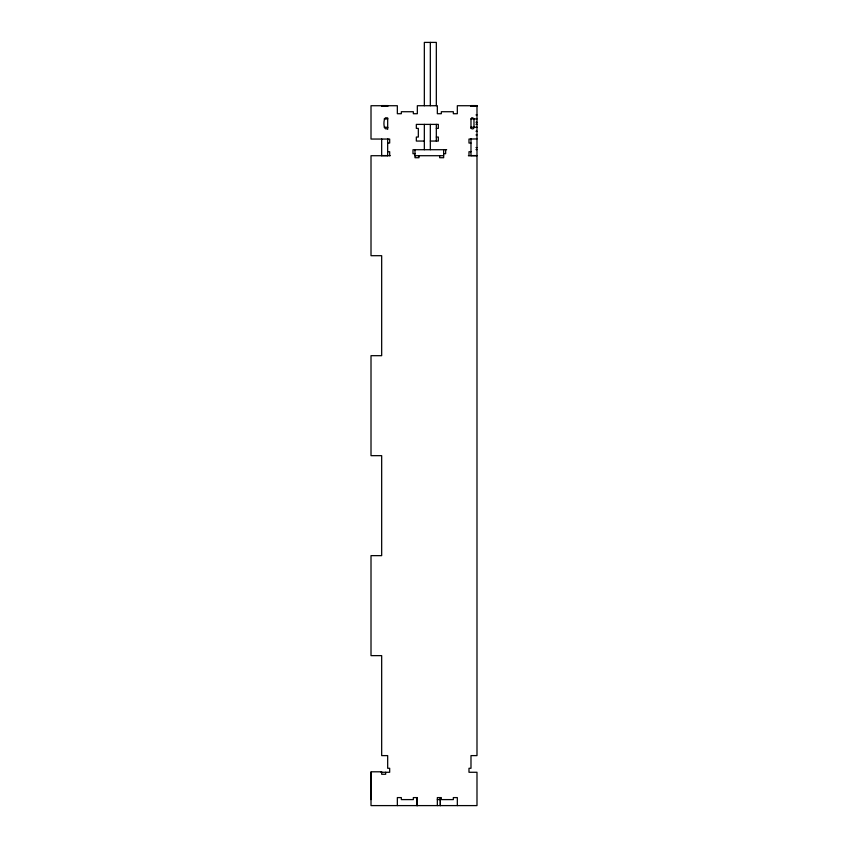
<?xml version="1.0" encoding="UTF-8"?>
<svg xmlns="http://www.w3.org/2000/svg" width="848" height="848" viewBox="0 0 848 848"><rect width="100%" height="100%" fill="white"/><g stroke="black" fill="none" stroke-linecap="round" stroke-linejoin="round"><path stroke-width="1.27" d="M371.011 799.6L371.011 772.274M417.004 797.597L417.004 805.6L417.004 799.6M476.989 105.724L457.326 105.724L457.326 113.717L453.33 113.717L453.33 111.724L441.331 111.724L441.331 113.717L437.335 113.717L437.335 105.724L417.333 105.724L417.333 113.717L413.336 113.717L413.336 111.724L401.337 111.724L401.337 113.717L397.341 113.717L397.341 105.724L371.011 105.724L371.011 139.051L389.677 139.051L389.677 143.047L387.674 143.047M381.674 106.17L387.674 106.17M470.99 106.17L476.989 106.17M475.993 114.936L476.989 114.936M384.176 118.932L387.674 118.932M470.99 118.932L476.989 118.932M475.993 122.26L476.989 122.26M475.993 124.264L476.989 124.264M384.176 127.264L387.674 127.264M470.99 127.264L476.989 127.264M436.328 128.387L438.331 128.387L438.331 124.391L416.336 124.391L416.336 128.387L418.329 128.387L418.329 137.047L416.336 137.047L416.336 141.054L424.329 141.054M475.993 131.26L476.989 131.26M475.993 134.927L476.989 134.927M436.328 137.047L438.331 137.047L438.331 141.054L430.328 141.054M476.989 138.924L468.986 139.051L468.986 143.047L470.99 143.047M475.993 147.594L476.989 147.594M475.993 149.587L476.989 149.587M446.652 149.714L412.987 149.714L412.987 153.711L414.99 153.711M387.674 151.718L389.677 151.718L389.677 155.714M470.99 151.718L468.986 151.718L468.986 155.714M443.652 153.711L445.645 153.711L445.645 149.714M381.674 155.587L387.674 155.587M470.99 155.587L476.989 155.587M390.25 155.714L371.011 155.714L371.011 255.693L381.674 255.693L381.674 355.683L371.011 355.683L371.011 455.662L381.674 455.662L381.674 555.641L371.011 555.641L371.011 655.631L381.674 655.631L381.674 755.61L387.674 755.61L387.674 768.277L389.677 768.277L389.677 772.274L380.964 772.274M414.99 155.714L443.652 155.714M468.382 155.714L476.989 155.714M437.335 799.6L440.335 799.6M387.674 118.805C383.805 114.056 383.19 125.684 384.674 127.38A1.495 1.495 0 0 0 386.169 128.885A1.495 1.495 0 0 0 387.674 127.38M470.99 106.403L470.99 105.597L476.989 105.597L476.989 755.61L470.99 755.61L470.99 768.277L468.986 768.277L468.986 772.274L476.989 772.274L476.989 805.6L371.011 805.6L371.011 771.797L381.674 771.797L381.674 774.277L385.67 774.277L385.67 772.274M470.99 128.26L470.99 118.805L471.944 117.639L473.968 118.561L473.99 127.38A1.495 1.495 0 0 1 472.495 128.885A1.495 1.495 0 0 1 470.99 127.38M470.99 138.574L470.979 155.714M457.326 805.6L457.326 797.597L453.33 797.597L453.33 799.6L441.331 799.6L441.331 797.597L437.335 797.597L437.335 805.6M443.652 149.714L443.652 157.717L439.646 157.717L439.646 155.714M436.328 105.724L436.328 42.4L424.339 42.4L424.339 105.724M436.328 124.38L436.328 141.054M430.328 42.4L430.328 105.724M430.328 124.38L430.328 149.714M424.339 124.38L424.339 149.714M418.986 155.714L418.986 157.717L414.99 157.717L414.99 149.714M417.333 805.6L417.333 797.597L413.336 797.597L413.336 799.6L401.337 799.6L401.337 797.597L397.341 797.597L397.341 805.6M387.674 106.403L387.674 105.597L381.674 105.597L381.674 106.403M387.674 117.925L387.674 129.373M387.674 138.574L387.653 155.714M381.674 138.924L381.664 155.714M440.335 797.597L440.335 805.6L440.335 797.597"/></g></svg>
